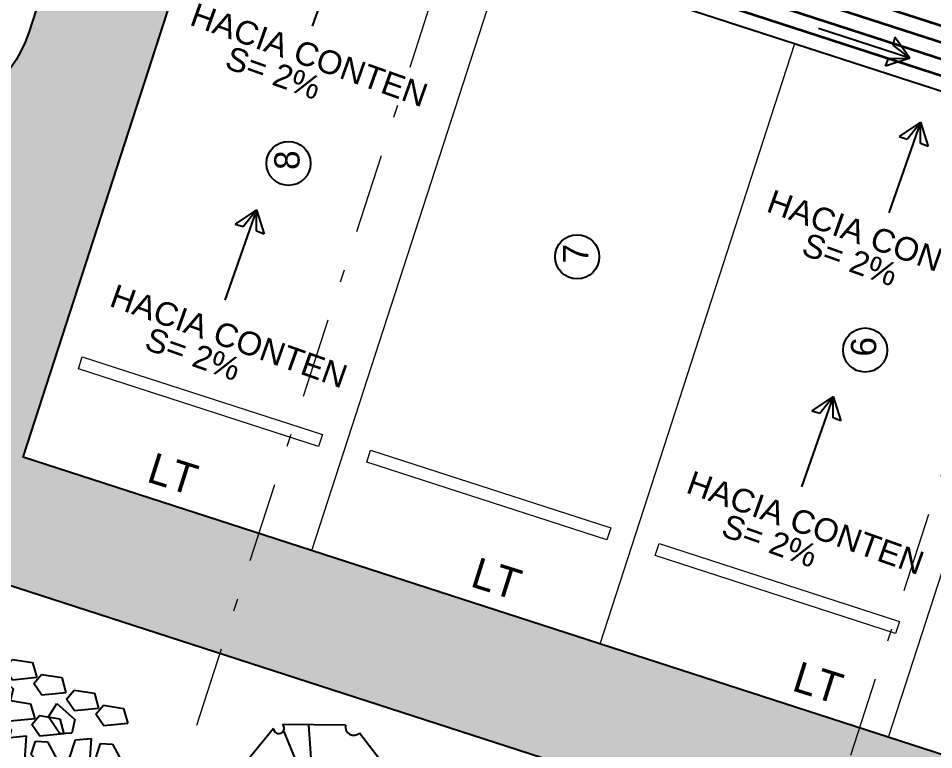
# Model space of a CAD drawing. Header units: feet. Extents: x 1019 to 2236, y -546 to 122.
# Drawn here: x 1097.85 to 1105.1, y -240.51 to -234.72 of the extents above; entities that cross this region are included whole.
import ezdxf

# ---------------------------------------------------------------- set-up
doc = ezdxf.new("R2010")
doc.units = ezdxf.units.FT
doc.header["$LTSCALE"] = 0.05
doc.header["$MEASUREMENT"] = 0
doc.linetypes.add('DASHDOT', pattern=[25.4, 12.7, -6.35, 0, -6.35])
doc.linetypes.add('HIDDEN', pattern=[9.524999999999999, 6.35, -3.175])
for name, color, linetype, lineweight in [('A-GENM', 8, 'Continuous', 9), ('AGUA POTABLE', 5, 'HIDDEN', 35), ('arq-pisos', 251, 'Continuous', 5), ('None', 7, 'Continuous', 5), ('VUELOS', 8, 'HIDDEN', 0)]:
    doc.layers.add(name, color=color, linetype=linetype, lineweight=lineweight)
for name, color, linetype in [('ANNDTOBJ', 2, 'Continuous'), ('ANNDTTEXT', 2, 'Continuous'), ('DIM', 10, 'Continuous'), ('PERT-VENT', 8, 'Continuous'), ('TEXXT', 2, 'Continuous'), ('TXT', 2, 'Continuous')]:
    doc.layers.add(name, color=color, linetype=linetype)
doc.layers.add('PLANTS', color=7, linetype='Continuous', true_color=0x005716)
doc.styles.add('DAMIAN', font='arial.ttf', dxfattribs={"height": 0.12})
doc.styles.get("Standard").update_dxf_attribs({"font": 'arial.ttf'})

# ---------------------------------------------------------------- blocks, each defined once
blk = doc.blocks.new('Arbol200')
at = {"color": 33, "linetype": 'Continuous'}
for p, q in [((0.5337287999989598, 0.6718463999997737), (0.6184944000002246, 0.7262243999979517)), ((0.6778007999986471, 0.6808067999980237), (0.8216783999996436, 0.7262243999979517)), ((0.4574951999998916, 0.5537303999975819), (0.5337287999989598, 0.6718463999997737)), ((0.550641599999642, 0.5264423999993567), (0.6778007999986471, 0.6808067999980237)), ((0.3727367999994271, 0.3541499999984779), (0.4574951999998916, 0.5537303999975819)), ((-0.7032708000002571, 0.4266540000004141), (-0.8557092000001034, 0.5174819999978325)), ((0.4744223999989003, 0.3087359999997687), (0.550641599999642, 0.5264423999993567)), ((-0.7032708000002571, 0.3268620000002528), (-0.8640756000002624, 0.4358124000002107)), ((-0.2796048000013002, 0.3722759999989619), (-0.7032708000002571, 0.4266540000004141)), ((-1.135203042679223e-14, 0.2179043999978574), (-0.2796048000013002, 0.3722759999989619)), ((0.09313559999935705, 0.09998999999843078), (0.3727367999994271, 0.3541499999984779)), ((-0.2881512000001862, 0.2541600000000443), (-0.7032708000002571, 0.3268620000002528)), ((0.3389003999993179, 0.163529999997624), (0.4744223999989003, 0.3087359999997687)), ((-0.05929920000090758, 0.1362419999993989), (-0.2881512000001862, 0.2541600000000443)), ((0.09313559999935705, 0.09998999999843078), (-1.135203042679223e-14, 0.2179043999978574)), ((0.1779083999997851, -0.01812960000170562), (0.3389003999993179, 0.163529999997624)), ((-1.135203042679223e-14, -2.84147705365001e-15), (-0.05929920000090758, 0.1362419999993989)), ((-1.135203042679223e-14, -2.84147705365001e-15), (-0.07621920000075305, -0.2541636000012687)), ((0.1779083999997851, -0.01812960000170562), (0.01691640000025246, -0.3358259999997272)), ((-0.07621920000075305, -0.2541636000012687), (-0.2202912000004403, -0.3447936000004148)), ((0.01691640000025246, -0.3358259999997272), (-0.1271628000002351, -0.3993696000001392)), ((-0.2202912000004403, -0.3447936000004148), (-0.3389040000005593, -0.6354035999997023)), ((-0.1271628000002351, -0.3993696000001392), (-0.2372112000002857, -0.6806124000009759)), ((-0.2372112000002857, -0.6806124000009759), (-0.1695492000004492, -0.8260236000005562))]:
    blk.add_line(p, q, dxfattribs=at)
at = {"layer": 'PLANTS', "linetype": 'Continuous'}
for p, q in [((-0.6969347999998831, 1.644184799998035), (-0.5788044000010018, 1.74096719999761)), ((-0.5788044000010018, 1.74096719999761), (-0.4737060000003225, 1.689757199997981)), ((0.09125279999879013, 1.601254799998784), (0.1497887999999762, 1.74230639999914)), ((0.1497887999999762, 1.74230639999914), (0.2666231999988554, 1.746701999997455)), ((0.2666231999988554, 1.746701999997455), (0.2426508000000353, 1.566730800000002)), ((-0.9263412000002176, 1.555462799999802), (-0.8082072000001175, 1.652238000000213)), ((-0.8082072000001175, 1.652238000000213), (-0.7031088000010753, 1.601028000000585)), ((-0.6849720000002093, 1.556225999999512), (-0.6969347999998831, 1.644184799998035)), ((-0.4737060000003225, 1.689757199997981), (-0.5797007999999664, 1.542340800000599)), ((0.2941451999993546, 1.60529399999759), (0.3346091999986924, 1.703455199999004)), ((0.3346091999986924, 1.703455199999004), (0.4226903999993624, 1.692414000000278)), ((0.4226903999993624, 1.692414000000278), (0.4858559999995009, 1.553374800000162)), ((0.4894523999990156, 1.556042399999566), (0.5479955999993649, 1.697090399998703)), ((0.5479955999993649, 1.697090399998703), (0.6648227999990808, 1.701486000000292)), ((0.6648227999990808, 1.701486000000292), (0.640857599999424, 1.521514799999565)), ((0.6923411999999984, 1.560078000000428), (0.7328124000001366, 1.658235600000623)), ((0.7328124000001366, 1.658235600000623), (0.8208971999987511, 1.647197999999841)), ((0.8104859999988434, 1.642518000000197), (0.9273132000001965, 1.646910000000568)), ((0.8208971999987511, 1.647197999999841), (0.8840627999988896, 1.50816239999767)), ((0.9273132000001965, 1.646910000000568), (0.9033479999989026, 1.466942399997785)), ((-0.7031088000010753, 1.601028000000585), (-0.8091072000003009, 1.453615199997873)), ((0.1432800000000384, 1.529330399999887), (0.09125279999879013, 1.601254799998784)), ((0.40936319999945, 1.464969599997855), (0.2941451999993546, 1.60529399999759)), ((0.7519428000001311, 1.501466399999842), (0.8104859999988434, 1.642518000000197)), ((0.9548351999990585, 1.505501999997429), (0.9953063999991968, 1.603659599997624)), ((0.9953063999991968, 1.603659599997624), (1.083387599999867, 1.592625599998061)), ((1.083387599999867, 1.592625599998061), (1.146553200000005, 1.453586399997945)), ((-0.9143748000009622, 1.467503999998004), (-0.9263412000002176, 1.555462799999802)), ((-0.5797007999999664, 1.542340800000599), (-0.6849720000002093, 1.556225999999512)), ((-0.4766436000010912, 1.462525199998706), (-0.3585059999997725, 1.55930759999828)), ((-0.2534147999998936, 1.508097599998652), (-0.3594059999999558, 1.360684799999214)), ((-0.3585059999997725, 1.55930759999828), (-0.2534147999998936, 1.508097599998652)), ((0.2426508000000353, 1.566730800000002), (0.1432800000000384, 1.529330399999887)), ((0.4858559999995009, 1.553374800000162), (0.40936319999945, 1.464969599997855)), ((0.5414795999986267, 1.48411439999945), (0.4894523999990156, 1.556042399999566)), ((0.640857599999424, 1.521514799999565), (0.5414795999986267, 1.48411439999945)), ((0.8075627999996754, 1.419753599997418), (0.6923411999999984, 1.560078000000428)), ((0.8840627999988896, 1.50816239999767), (0.8075627999996754, 1.419753599997418)), ((-0.8091072000003009, 1.453615199997873), (-0.9143748000009622, 1.467503999998004)), ((-0.7060499999997887, 1.373803200000472), (-0.5879160000013257, 1.470581999998828)), ((-0.5879160000013257, 1.470581999998828), (-0.4828176000006464, 1.419379199998363)), ((-0.4646807999997804, 1.374566400000182), (-0.4766436000010912, 1.462525199998706)), ((-0.2479752000001212, 1.34460719999806), (-0.1298448000012399, 1.441393199998853)), ((-0.1298448000012399, 1.441393199998853), (-0.02475000000014232, 1.390183199999225)), ((0.320921999999689, 1.360785600000596), (0.3613931999998272, 1.458957599999118)), ((0.3613931999998272, 1.458957599999118), (0.4494780000000787, 1.447909199997954)), ((0.4494780000000787, 1.447909199997954), (0.5126471999997988, 1.308877200000276)), ((0.8039771999989056, 1.429538399999726), (0.7519428000001311, 1.501466399999842)), ((0.9033479999989026, 1.466942399997785), (0.8039771999989056, 1.429538399999726)), ((1.070060399999954, 1.365181199998912), (0.9548351999990585, 1.505501999997429)), ((1.146553200000005, 1.453586399997945), (1.070060399999954, 1.365181199998912)), ((-0.9386964000001283, 1.390683599998371), (-0.7586100000013288, 1.413773999999827)), ((-0.9044280000011098, 1.278910799998991), (-0.9386964000001283, 1.390683599998371)), ((-0.7586100000013288, 1.413773999999827), (-0.6969312000003014, 1.327345199998669)), ((-0.6940800000009516, 1.285844399998675), (-0.7060499999997887, 1.373803200000472)), ((-0.4828176000006464, 1.419379199998363), (-0.5888124000002903, 1.271962799997706)), ((-0.3594059999999558, 1.360684799999214), (-0.4646807999997804, 1.374566400000182)), ((-0.02475000000014232, 1.390183199999225), (-0.1307447999997862, 1.242766799998569)), ((0.7191287999990776, 1.31556960000016), (0.7595999999992159, 1.413741599998681)), ((0.7595999999992159, 1.413741599998681), (0.8476775999986671, 1.402693199997517)), ((0.8476775999986671, 1.402693199997517), (0.9108468000000243, 1.263661199999839)), ((1.05933960000001, 1.270760399999924), (1.117886399999941, 1.411812000000279)), ((1.117886399999941, 1.411812000000279), (1.234710000000075, 1.416203999997376)), ((1.234710000000075, 1.416203999997376), (1.210744799998781, 1.236236399997867)), ((1.262231999998937, 1.274795999997511), (1.302703199999075, 1.372960800000143)), ((1.302703199999075, 1.372960800000143), (1.390784399999745, 1.361919599998143)), ((-0.6969312000003014, 1.327345199998669), (-0.7530696000001739, 1.258577999997939)), ((-0.4773852000000374, 1.255888799997771), (-0.3592548000011561, 1.352663999998182)), ((-0.3592548000011561, 1.352663999998182), (-0.2541564000004768, 1.301453999998554)), ((-0.2360160000000291, 1.256648399999537), (-0.2479752000001212, 1.34460719999806)), ((0.4361471999989476, 1.220468400000024), (0.320921999999689, 1.360785600000596)), ((0.5126471999997988, 1.308877200000276), (0.4361471999989476, 1.220468400000024)), ((0.8343539999999734, 1.175255999997532), (0.7191287999990776, 1.31556960000016)), ((0.9816263999993565, 1.26099719999838), (1.022097599999495, 1.359165599998957)), ((1.022097599999495, 1.359165599998957), (1.110175199998946, 1.348117199997793)), ((1.110175199998946, 1.348117199997793), (1.173337199999503, 1.209085200000115)), ((1.390784399999745, 1.361919599998143), (1.453949999999884, 1.222880399998027)), ((-0.7530696000001739, 1.258577999997939), (-0.9044280000011098, 1.278910799998991)), ((-0.9003132000012668, 1.172116799998909), (-0.7821792000011668, 1.268899199998484)), ((-0.7821792000011668, 1.268899199998484), (-0.677088000001288, 1.217689199998855)), ((-0.5888124000002903, 1.271962799997706), (-0.6940800000009516, 1.285844399998675)), ((-0.4654152000012004, 1.167926399998029), (-0.4773852000000374, 1.255888799997771)), ((-0.2541564000004768, 1.301453999998554), (-0.3601476000005391, 1.154037599997898)), ((-0.1307447999997862, 1.242766799998569), (-0.2360160000000291, 1.256648399999537)), ((0.269157599999005, 1.120226399998134), (0.327693600000191, 1.261277999998489)), ((0.327693600000191, 1.261277999998489), (0.4445243999994886, 1.265673600000079)), ((0.4445243999994886, 1.265673600000079), (0.4205556000002502, 1.085702399999351)), ((0.9108468000000243, 1.263661199999839), (0.8343539999999734, 1.175255999997532)), ((1.096844399999452, 1.120679999997807), (0.9816263999993565, 1.26099719999838)), ((1.111366799999621, 1.198832399999807), (1.05933960000001, 1.270760399999924)), ((1.210744799998781, 1.236236399997867), (1.111366799999621, 1.198832399999807)), ((1.377449999999032, 1.134475199998994), (1.262231999998937, 1.274795999997511)), ((-1.409558400000253, 1.113483599997559), (-1.305216000000121, 1.166212799997444)), ((-1.305216000000121, 1.166212799997444), (-1.251925200000016, 0.9926423999993829)), ((-1.129723200001183, 1.083394799997401), (-1.011589200001083, 1.180169999997813)), ((-1.011589200001083, 1.180169999997813), (-0.9064908000004037, 1.128967200000622)), ((-0.8883540000011748, 1.084158000000386), (-0.9003132000012668, 1.172116799998909)), ((-0.677088000001288, 1.217689199998855), (-0.7830828000009318, 1.070272799998199)), ((-0.7184052000013366, 1.209023999999042), (-0.5383188000008999, 1.232114400000498)), ((-0.6841332000010992, 1.097251199999661), (-0.7184052000013366, 1.209023999999042)), ((-0.5383188000008999, 1.232114400000498), (-0.4766364000002908, 1.145689200000558)), ((-0.3601476000005391, 1.154037599997898), (-0.4654152000012004, 1.167926399998029)), ((0.4720391999991875, 1.124265600000214), (0.5125103999993257, 1.22241959999919)), ((0.5125103999993257, 1.22241959999919), (0.6005915999999956, 1.211385599999627)), ((0.6005915999999956, 1.211385599999627), (0.6637643999992974, 1.072346399999512)), ((1.173337199999503, 1.209085200000115), (1.096844399999452, 1.120679999997807)), ((1.453949999999884, 1.222880399998027), (1.377449999999032, 1.134475199998994)), ((-1.403931600000953, 0.9608759999977308), (-1.409558400000253, 1.113483599997559)), ((-0.9064908000004037, 1.128967200000622), (-1.012489200001266, 0.9815507999999652)), ((-0.532778399999745, 1.07691839999861), (-0.6841332000010992, 1.097251199999661)), ((-0.4766364000002908, 1.145689200000558), (-0.532778399999745, 1.07691839999861)), ((-0.4897440000011669, 1.091105999998396), (-0.3096503999999299, 1.114196399999852)), ((-0.3096503999999299, 1.114196399999852), (-0.2479752000001212, 1.027771199999913)), ((0.3211848000002533, 1.048301999999236), (0.269157599999005, 1.120226399998134)), ((0.5872644000000832, 0.9839412000004784), (0.4720391999991875, 1.124265600000214)), ((0.5825880000000211, 0.9568943999987793), (0.6411275999991517, 1.097945999999135)), ((0.6411275999991517, 1.097945999999135), (0.7579584000000863, 1.102337999999506)), ((0.7579584000000863, 1.102337999999506), (0.7339895999992109, 0.9223703999999968)), ((1.289016000000072, 1.030291199998461), (1.32948720000021, 1.128459599999039)), ((1.32948720000021, 1.128459599999039), (1.417564799999661, 1.117411199997875)), ((1.417564799999661, 1.117411199997875), (1.480733999999381, 0.9783792000001965)), ((-1.117753200000709, 0.9954359999988781), (-1.129723200001183, 1.083394799997401)), ((-0.7830828000009318, 1.070272799998199), (-0.8883540000011748, 1.084158000000386)), ((-0.455468400001348, 0.9793331999990158), (-0.4897440000011669, 1.091105999998396)), ((-0.2479752000001212, 1.027771199999913), (-0.3041172000012125, 0.959003999999183)), ((0.4205556000002502, 1.085702399999351), (0.3211848000002533, 1.048301999999236)), ((0.6637643999992974, 1.072346399999512), (0.5872644000000832, 0.9839412000004784)), ((0.7854803999989485, 0.9609335999975854), (0.8259443999999234, 1.059094799998999)), ((0.8259443999999234, 1.059094799998999), (0.9140255999989562, 1.048053600000273)), ((0.9140255999989562, 1.048053600000273), (0.9771911999990948, 0.9090144000001572)), ((1.404244799998912, 0.8899739999978891), (1.289016000000072, 1.030291199998461)), ((-1.326646800001265, 0.9172079999974783), (-1.403931600000953, 0.9608759999977308)), ((-1.251925200000016, 0.9926423999993829), (-1.326646800001265, 0.9172079999974783)), ((-1.012489200001266, 0.9815507999999652), (-1.117753200000709, 0.9954359999988781)), ((-0.3041172000012125, 0.959003999999183), (-0.455468400001348, 0.9793331999990158)), ((-0.3411144000007084, 0.9087947999978467), (-0.22298400000019, 1.005577199997421)), ((-0.22298400000019, 1.005577199997421), (-0.1178928000003111, 0.9543671999977931)), ((0.4988339999990671, 0.8797571999999462), (0.5393051999992053, 0.9779256000005232)), ((0.5393051999992053, 0.9779256000005232), (0.6273863999998752, 0.9668771999993594)), ((0.6273863999998752, 0.9668771999993594), (0.6905520000000137, 0.827845199998407)), ((0.9006983999990438, 0.8206091999978496), (0.7854803999989485, 0.9609335999975854)), ((1.321253999999305, 0.8293967999998102), (1.379793600000073, 0.9704484000001655)), ((1.379793600000073, 0.9704484000001655), (1.496624399999371, 0.974843999998481)), ((1.480733999999381, 0.9783792000001965), (1.404244799998912, 0.8899739999978891)), ((1.496624399999371, 0.974843999998481), (1.472651999998914, 0.7948727999977534)), ((-1.477641600000254, 0.8771327999987959), (-1.37329560000054, 0.9298619999986811)), ((-1.37329560000054, 0.9298619999986811), (-1.320008400000017, 0.7562916000006197)), ((-1.142078400001094, 0.918615599999245), (-0.9619920000006572, 0.941705999997427)), ((-1.107806400000857, 0.8068427999998646), (-1.142078400001094, 0.918615599999245)), ((-0.9619920000006572, 0.941705999997427), (-0.9003096000000481, 0.8552771999995428)), ((-0.5705208000010429, 0.8200727999996131), (-0.4523904000005246, 0.9168480000000243)), ((-0.4523904000005246, 0.9168480000000243), (-0.3472919999998453, 0.8656451999995596)), ((-0.3291516000010347, 0.8208359999993233), (-0.3411144000007084, 0.9087947999978467)), ((-0.1178928000003111, 0.9543671999977931), (-0.2238875999999549, 0.8069508000004105)), ((0.6346151999996322, 0.8849699999998818), (0.5825880000000211, 0.9568943999987793)), ((0.7339895999992109, 0.9223703999999968), (0.6346151999996322, 0.8849699999998818)), ((0.9771911999990948, 0.9090144000001572), (0.9006983999990438, 0.8206091999978496)), ((1.07317079999865, 0.8891963999998522), (1.189994399998784, 0.8935919999981677)), ((1.189994399998784, 0.8935919999981677), (1.166032799998709, 0.7136243999986589)), ((1.52414639999987, 0.8334359999986162), (1.564610399999208, 0.93159720000003)), ((1.564610399999208, 0.93159720000003), (1.652691599999878, 0.9205559999980294)), ((1.652691599999878, 0.9205559999980294), (1.715857200000016, 0.7815167999979138)), ((-1.472018400000536, 0.7245215999977489), (-1.477641600000254, 0.8771327999987959)), ((-0.9003096000000481, 0.8552771999995428), (-0.9564516000011394, 0.7865099999988131)), ((-0.3472919999998453, 0.8656451999995596), (-0.4532904000007079, 0.7182287999989029)), ((0.6140519999991625, 0.7394399999993737), (0.4988339999990671, 0.8797571999999462)), ((0.6905520000000137, 0.827845199998407), (0.6140519999991625, 0.7394399999993737)), ((1.014627599999937, 0.7481483999974414), (1.07317079999865, 0.8891963999998522)), ((1.217516399999283, 0.7521839999983029), (1.257987599999421, 0.850341599998498)), ((1.257987599999421, 0.850341599998498), (1.346072399999673, 0.8393075999989349)), ((1.373281199998917, 0.7574723999976384), (1.321253999999305, 0.8293967999998102)), ((1.346072399999673, 0.8393075999989349), (1.40923440000023, 0.7002683999988192)), ((1.639364399999965, 0.6931115999988804), (1.52414639999987, 0.8334359999986162)), ((-1.320008400000017, 0.7562916000006197), (-1.394730000001266, 0.6808571999987151)), ((-1.348264800000299, 0.6150203999979538), (-1.257735600000899, 0.7723979999984265)), ((-1.257735600000899, 0.7723979999984265), (-1.151604000000782, 0.7692551999985852)), ((-1.151604000000782, 0.7692551999985852), (-1.130792400001349, 0.6829559999987367)), ((-0.9564516000011394, 0.7865099999988131), (-1.107806400000857, 0.8068427999998646)), ((-0.8240904000009436, 0.6910883999982587), (-0.7059564000008435, 0.787870799997833)), ((-0.7059564000008435, 0.787870799997833), (-0.6008652000009647, 0.736660799998205)), ((-0.5585616000009508, 0.7321139999978157), (-0.5705208000010429, 0.8200727999996131)), ((-0.2238875999999549, 0.8069508000004105), (-0.3291516000010347, 0.8208359999993233)), ((0.8122571999992828, 0.7164252000005916), (0.852728399999421, 0.8145935999978945)), ((0.852728399999421, 0.8145935999978945), (0.9408131999996725, 0.8035452000000048)), ((0.9408131999996725, 0.8035452000000048), (1.003982399999393, 0.6645131999990525)), ((1.472651999998914, 0.7948727999977534), (1.373281199998917, 0.7574723999976384)), ((1.715857200000016, 0.7815167999979138), (1.639364399999965, 0.6931115999988804)), ((-1.394730000001266, 0.6808571999987151), (-1.472018400000536, 0.7245215999977489)), ((-1.240200000000561, 0.659541599998917), (-1.135857600000429, 0.7122707999988023)), ((-1.135857600000429, 0.7122707999988023), (-1.082566800000325, 0.5387003999974667)), ((-1.053496800001278, 0.6023664000000252), (-0.935362800001178, 0.6991416000004363)), ((-0.935362800001178, 0.6991416000004363), (-0.8302644000004988, 0.6479387999999715)), ((-0.8121276000012698, 0.6031259999985167), (-0.8240904000009436, 0.6910883999982587)), ((-0.6008652000009647, 0.736660799998205), (-0.7068600000006084, 0.5892443999975483)), ((-0.4532904000007079, 0.7182287999989029), (-0.5585616000009508, 0.7321139999978157)), ((0.9274859999997601, 0.576108000000019), (0.8122571999992828, 0.7164252000005916)), ((1.066654799999549, 0.6762204000005994), (1.014627599999937, 0.7481483999974414)), ((1.166032799998709, 0.7136243999986589), (1.066654799999549, 0.6762204000005994)), ((1.332734399999379, 0.6118631999997859), (1.217516399999283, 0.7521839999983029)), ((1.40923440000023, 0.7002683999988192), (1.332734399999379, 0.6118631999997859)), ((1.550923200000204, 0.5889275999983482), (1.591394399998705, 0.6870959999989252)), ((1.591394399998705, 0.6870959999989252), (1.679479199998957, 0.6760511999989801)), ((-1.545080399999835, 0.6141276000002079), (-1.44073800000134, 0.6668568000000931)), ((-1.44073800000134, 0.6668568000000931), (-1.387447200001236, 0.4932863999987575)), ((-1.234573200001262, 0.5069339999990887), (-1.240200000000561, 0.659541599998917)), ((-1.130792400001349, 0.6829559999987367), (-1.238526000000286, 0.5747147999998531)), ((-0.8302644000004988, 0.6479387999999715), (-0.9362628000013613, 0.5005223999993148)), ((-0.5828796000005354, 0.6552935999981826), (-0.4027932000000987, 0.6783839999996387)), ((-0.5486111999998797, 0.5435207999988023), (-0.5828796000005354, 0.6552935999981826)), ((-0.4027932000000987, 0.6783839999996387), (-0.3411144000007084, 0.5919551999984803)), ((1.003982399999393, 0.6645131999990525), (0.9274859999997601, 0.576108000000019)), ((1.679479199998957, 0.6760511999989801), (1.742648399998677, 0.5370191999980278)), ((-1.539453600000536, 0.4615200000003795), (-1.545080399999835, 0.6141276000002079)), ((-1.238526000000286, 0.5747147999998531), (-1.348264800000299, 0.6150203999979538)), ((-1.041530400000386, 0.5144075999982277), (-1.053496800001278, 0.6023664000000252)), ((-0.7068600000006084, 0.5892443999975483), (-0.8121276000012698, 0.6031259999985167)), ((-0.3411144000007084, 0.5919551999984803), (-0.3972528000005809, 0.5231879999977508)), ((0.6673644000000308, 0.4667040000003879), (0.7259003999995798, 0.6077555999974691)), ((0.7259003999995798, 0.6077555999974691), (0.8427311999988774, 0.6121511999990588)), ((0.8427311999988774, 0.6121511999990588), (0.818762399999639, 0.4321799999983312)), ((0.8702531999993766, 0.4707431999991939), (0.9107171999987144, 0.5688971999981702)), ((0.9107171999987144, 0.5688971999981702), (0.9987983999993844, 0.5578631999986072)), ((0.9987983999993844, 0.5578631999986072), (1.061963999999523, 0.4188239999984915)), ((1.244303999999999, 0.5076755999980349), (1.284775200000138, 0.6058475999998307)), ((1.284775200000138, 0.6058475999998307), (1.372849200000007, 0.5947991999986669)), ((1.372849200000007, 0.5947991999986669), (1.436021999999309, 0.4557671999977145)), ((1.666151999999044, 0.4486103999977757), (1.550923200000204, 0.5889275999983482)), ((-1.387447200001236, 0.4932863999987575), (-1.462168800000847, 0.417852000000127)), ((-1.157288399999936, 0.4632659999988362), (-1.234573200001262, 0.5069339999990887)), ((-1.082566800000325, 0.5387003999974667), (-1.157288399999936, 0.4632659999988362)), ((-0.9362628000013613, 0.5005223999993148), (-1.041530400000386, 0.5144075999982277)), ((-0.3972528000005809, 0.5231879999977508), (-0.5486111999998797, 0.5435207999988023)), ((1.359529199999258, 0.3673619999986812), (1.244303999999999, 0.5076755999980349)), ((1.742648399998677, 0.5370191999980278), (1.666151999999044, 0.4486103999977757)), ((-1.613167200001055, 0.3777767999981705), (-1.508817600000123, 0.4305059999980557)), ((-1.462168800000847, 0.417852000000127), (-1.539453600000536, 0.4615200000003795)), ((-1.508817600000123, 0.4305059999980557), (-1.455534000000819, 0.2569355999999942)), ((-1.308283200000562, 0.4231908000001539), (-1.20394080000043, 0.475920000000039)), ((-1.302660000000844, 0.2705795999991067), (-1.308283200000562, 0.4231908000001539)), ((-1.20394080000043, 0.475920000000039), (-1.150650000000325, 0.3023495999987034)), ((-1.065855600000771, 0.4375835999973759), (-0.8857692000003339, 0.4606776000000508)), ((-1.031583600000533, 0.3258107999979955), (-1.065855600000771, 0.4375835999973759)), ((-0.8857692000003339, 0.4606776000000508), (-0.8240868000013619, 0.3742487999988924)), ((0.719391599999642, 0.3947795999982162), (0.6673644000000308, 0.4667040000003879)), ((0.818762399999639, 0.4321799999983312), (0.719391599999642, 0.3947795999982162)), ((0.9854711999994719, 0.3304187999994582), (0.8702531999993766, 0.4707431999991939)), ((1.061963999999523, 0.4188239999984915), (0.9854711999994719, 0.3304187999994582)), ((1.436021999999309, 0.4557671999977145), (1.359529199999258, 0.3673619999986812)), ((1.45521359999874, 0.3123323999992834), (1.513749599999926, 0.4533839999996388)), ((1.513749599999926, 0.4533839999996388), (1.630583999998805, 0.4577795999979543)), ((1.630583999998805, 0.4577795999979543), (1.606611599999985, 0.2778084000005009)), ((1.658095199998922, 0.3163715999980894), (1.698566399999061, 0.4145256000003399)), ((1.698566399999061, 0.4145256000003399), (1.786651199999312, 0.4034915999975027)), ((-1.607540400000118, 0.2251619999991789), (-1.613167200001055, 0.3777767999981705)), ((-0.8240868000013619, 0.3742487999988924), (-0.8802252000012344, 0.3054815999981628)), ((1.133229599999674, 0.2398319999985659), (1.191769199998805, 0.3808799999977026)), ((1.191769199998805, 0.3808799999977026), (1.30859999999974, 0.3852755999992922)), ((1.30859999999974, 0.3852755999992922), (1.284631199998864, 0.2053043999985647)), ((1.786651199999312, 0.4034915999975027), (1.849820399999032, 0.264452399997387)), ((-1.150650000000325, 0.3023495999987034), (-1.225371599999937, 0.226915200000073)), ((-1.178906400000608, 0.1610783999993117), (-1.088380800000789, 0.318459599997729)), ((-1.088380800000789, 0.318459599997729), (-0.9822528000002535, 0.3153131999999431)), ((-0.8802252000012344, 0.3054815999981628), (-1.031583600000533, 0.3258107999979955)), ((-0.9822528000002535, 0.3153131999999431), (-0.9614376000012383, 0.2290175999980391)), ((0.8970335999992926, 0.2262347999989259), (0.937501199999849, 0.324403199999503)), ((0.937501199999849, 0.324403199999503), (1.025586000000101, 0.3133547999983392)), ((1.025586000000101, 0.3133547999983392), (1.088758799999402, 0.1743227999973868)), ((1.336114799999438, 0.2438675999994274), (1.376585999999577, 0.3420323999987857)), ((1.376585999999577, 0.3420323999987857), (1.464667200000247, 0.3309912000000594)), ((1.507240799999988, 0.2404080000003858), (1.45521359999874, 0.3123323999992834)), ((1.464667200000247, 0.3309912000000594), (1.527839999999548, 0.1919519999999437)), ((1.606611599999985, 0.2778084000005009), (1.507240799999988, 0.2404080000003858)), ((1.773320399999818, 0.1760471999983537), (1.658095199998922, 0.3163715999980894)), ((-1.530252000000848, 0.1815011999980896), (-1.607540400000118, 0.2251619999991789)), ((-1.455534000000819, 0.2569355999999942), (-1.530252000000848, 0.1815011999980896)), ((-1.483786799999882, 0.1156644000006025), (-1.393261200000063, 0.2730419999978011)), ((-1.393261200000063, 0.2730419999978011), (-1.287129599999946, 0.2698991999979597)), ((-1.225371599999937, 0.226915200000073), (-1.302660000000844, 0.2705795999991067)), ((-1.287129599999946, 0.2698991999979597), (-1.266318000000513, 0.1835999999981112)), ((-0.9614376000012383, 0.2290175999980391), (-1.069167600000594, 0.1207727999979369)), ((1.012258800000188, 0.08591759999835345), (0.8970335999992926, 0.2262347999989259)), ((1.185256799999286, 0.1679039999984496), (1.133229599999674, 0.2398319999985659)), ((1.451339999998697, 0.1035467999976362), (1.336114799999438, 0.2438675999994274)), ((1.849820399999032, 0.264452399997387), (1.773320399999818, 0.1760471999983537)), ((-1.266318000000513, 0.1835999999981112), (-1.374047999999868, 0.07535879999922769)), ((-1.069167600000594, 0.1207727999979369), (-1.178906400000608, 0.1610783999993117)), ((1.088758799999402, 0.1743227999973868), (1.012258800000188, 0.08591759999835345)), ((1.284631199998864, 0.2053043999985647), (1.185256799999286, 0.1679039999984496)), ((1.527839999999548, 0.1919519999999437), (1.451339999998697, 0.1035467999976362)), ((1.684889999998802, 0.07186319999782143), (1.72536119999894, 0.1700315999983985)), ((1.72536119999894, 0.1700315999983985), (1.81344239999961, 0.1589832000005089)), ((1.81344239999961, 0.1589832000005089), (1.876607999999748, 0.01995119999955648)), ((-1.374047999999868, 0.07535879999922769), (-1.483786799999882, 0.1156644000006025)), ((1.362905999999737, -0.0006408000008406127), (1.403377199999875, 0.09753119999768102)), ((1.403377199999875, 0.09753119999768102), (1.491462000000126, 0.08648279999979137)), ((1.491462000000126, 0.08648279999979137), (1.554623999999046, -0.05254920000116101)), ((1.800107999998897, -0.06845399999947686), (1.684889999998802, 0.07186319999782143)), ((0.7011935999993397, -0.08703359999963424), (0.7597295999988887, 0.05401799999744696)), ((0.7597295999988887, 0.05401799999744696), (0.8765639999994049, 0.05841359999903659)), ((0.8765639999994049, 0.05841359999903659), (0.8525915999989478, -0.1215576000016909)), ((0.9040751999995222, -0.08299440000082824), (0.9445463999996604, 0.01515959999814811)), ((0.9445463999996604, 0.01515959999814811), (1.032631199999912, 0.004125599998585017)), ((1.032631199999912, 0.004125599998585017), (1.095800399999632, -0.1349136000015306)), ((1.09084319999946, -0.1051596000001183), (1.14938639999981, 0.03588839999901836)), ((1.14938639999981, 0.03588839999901836), (1.266213599999526, 0.04028400000060799)), ((1.266213599999526, 0.04028400000060799), (1.242248399999869, -0.139683600002175)), ((1.876607999999748, 0.01995119999955648), (1.800107999998897, -0.06845399999947686)), ((-1.536742800001241, -0.08989559999936601), (-1.445896800001003, -0.01631519999973818)), ((-1.445896800001003, -0.01631519999973818), (-1.357135200000823, -0.1747044000021589)), ((1.293735600000025, -0.101124000002531), (1.334206800000163, -0.002966400002335944)), ((1.334206800000163, -0.002966400002335944), (1.422287999999196, -0.01400040000189904)), ((1.478127599999413, -0.1409544000001944), (1.362905999999737, -0.0006408000008406127)), ((1.422287999999196, -0.01400040000189904), (1.485453599999334, -0.1530396000020147)), ((1.554623999999046, -0.05254920000116101), (1.478127599999413, -0.1409544000001944)), ((-1.498996800000361, -0.2378772000014606), (-1.536742800001241, -0.08989559999936601)), ((0.7532207999989509, -0.158958000001806), (0.7011935999993397, -0.08703359999963424)), ((0.8525915999989478, -0.1215576000016909), (0.7532207999989509, -0.158958000001806)), ((1.019304, -0.223318800000564), (0.9040751999995222, -0.08299440000082824)), ((1.095800399999632, -0.1349136000015306), (1.019304, -0.223318800000564)), ((1.142870399999071, -0.1770876000002346), (1.09084319999946, -0.1051596000001183)), ((1.40895360000012, -0.241444800001048), (1.293735600000025, -0.101124000002531)), ((-1.357135200000823, -0.1747044000021589), (-1.414231200000734, -0.2642292000004118)), ((-1.011567600000319, -0.2259432000017142), (-0.9207216000000811, -0.1523592000008676)), ((-0.9207216000000811, -0.1523592000008676), (-0.83196360000112, -0.3107484000000141)), ((1.242248399999869, -0.139683600002175), (1.142870399999071, -0.1770876000002346)), ((1.485453599999334, -0.1530396000020147), (1.40895360000012, -0.241444800001048)), ((-1.553353200001049, -0.3353039999998174), (-1.46250360000123, -0.2617164000010263)), ((-1.414231200000734, -0.2642292000004118), (-1.498996800000361, -0.2378772000014606)), ((-1.46250360000123, -0.2617164000010263), (-1.373745600000632, -0.4201128000026102)), ((-1.206395999999961, -0.3076056000001727), (-1.11555000000136, -0.2340252000005449)), ((-1.11555000000136, -0.2340252000005449), (-1.026792000000762, -0.3924108000017469)), ((-0.9738216000010764, -0.3739212000025901), (-1.011567600000319, -0.2259432000017142)), ((-0.6219180000001984, -0.3167639999999693), (-0.5310684000003788, -0.2431836000003414)), ((-0.5310684000003788, -0.2431836000003414), (-0.4423103999997806, -0.4015727999994879)), ((0.9308699999994018, -0.3275028000010962), (0.97134119999954, -0.2293344000005191)), ((0.97134119999954, -0.2293344000005191), (1.05942240000021, -0.240382800001683)), ((1.05942240000021, -0.240382800001683), (1.122587999998711, -0.3794147999993612)), ((1.320519599999523, -0.3456323999995248), (1.360990799999661, -0.2474604000010032)), ((1.360990799999661, -0.2474604000010032), (1.449068399999112, -0.258508800002167)), ((1.449068399999112, -0.258508800002167), (1.512237599998832, -0.3975407999998452)), ((-1.515610799999751, -0.4832820000006933), (-1.553353200001049, -0.3353039999998174)), ((-1.168650000000719, -0.4555836000010486), (-1.206395999999961, -0.3076056000001727)), ((-0.83196360000112, -0.3107484000000141), (-0.8890559999998117, -0.4002732000015413)), ((-0.5841720000009558, -0.4647420000008452), (-0.6219180000001984, -0.3167639999999693)), ((1.046087999999497, -0.4678200000016687), (0.9308699999994018, -0.3275028000010962)), ((-1.371513600001356, -0.5641631999998963), (-1.316278800001248, -0.3912047999994712)), ((-1.316278800001248, -0.3912047999994712), (-1.211882400000843, -0.3718548000004404)), ((-1.211882400000843, -0.3718548000004404), (-1.173308400001235, -0.4518071999995328)), ((-1.026792000000762, -0.3924108000017469), (-1.083884400001091, -0.4819355999999999)), ((-1.028178000000127, -0.4713480000009468), (-0.9373319999998897, -0.3977604000021557)), ((-0.8890559999998117, -0.4002732000015413), (-0.9738216000010764, -0.3739212000025901)), ((-0.9373319999998897, -0.3977604000021557), (-0.848570400001347, -0.5561568000004655)), ((-0.4423103999997806, -0.4015727999994879), (-0.4994064000013281, -0.4910976000010151)), ((1.122587999998711, -0.3794147999993612), (1.046087999999497, -0.4678200000016687)), ((1.435744799998781, -0.4859460000021528), (1.320519599999523, -0.3456323999995248)), ((1.512237599998832, -0.3975407999998452), (1.435744799998781, -0.4859460000021528)), ((-1.373745600000632, -0.4201128000026102), (-1.430841600000542, -0.5096304000016999)), ((-1.173308400001235, -0.4518071999995328), (-1.255730399999822, -0.5803668000011413)), ((-1.22300639999977, -0.5530103999994054), (-1.132160400001169, -0.4794228000006143)), ((-1.083884400001091, -0.4819355999999999), (-1.168650000000719, -0.4555836000010486)), ((-1.132160400001169, -0.4794228000006143), (-1.043402400000571, -0.6378192000021982)), ((-0.9904356000004668, -0.6193295999997672), (-1.028178000000127, -0.4713480000009468)), ((-0.4994064000013281, -0.4910976000010151), (-0.5841720000009558, -0.4647420000008452)), ((-1.430841600000542, -0.5096304000016999), (-1.515610799999751, -0.4832820000006933)), ((-0.8463420000000155, -0.7002035999998071), (-0.791107199999908, -0.5272488000006006)), ((-0.791107199999908, -0.5272488000006006), (-0.6867108000011398, -0.5078988000015698)), ((-0.6867108000011398, -0.5078988000015698), (-0.6481332000003135, -0.5878512000006623)), ((-0.6385284000000069, -0.5621724000004206), (-0.5476823999997691, -0.4885848000016295)), ((-0.5476823999997691, -0.4885848000016295), (-0.4589208000012263, -0.6469776000019948)), ((-1.384308000000976, -0.6436296000014436), (-1.293458400001157, -0.570045600000597)), ((-1.255730399999822, -0.5803668000011413), (-1.371513600001356, -0.5641631999998963)), ((-1.293458400001157, -0.570045600000597), (-1.204700400000559, -0.7284384000009623)), ((-1.185264000000109, -0.7009920000015), (-1.22300639999977, -0.5530103999994054)), ((-1.041170400001294, -0.7818660000015398), (-0.985935600001187, -0.6089112000023333)), ((-0.985935600001187, -0.6089112000023333), (-0.8815392000007818, -0.5895612000000283)), ((-0.848570400001347, -0.5561568000004655), (-0.9056664000012573, -0.6456743999995552)), ((-0.8815392000007818, -0.5895612000000283), (-0.8429615999999555, -0.669513600002395)), ((-0.6481332000003135, -0.5878512000006623), (-0.7305588000001193, -0.7164144000002153)), ((-0.6007860000003461, -0.7101504000012965), (-0.6385284000000069, -0.5621724000004206)), ((-0.4014575999997874, -0.6180696000021298), (-0.2970575999998004, -0.5987232000010436)), ((-0.2970575999998004, -0.5987232000010436), (-0.2584836000001928, -0.678675600000136)), ((-1.346562000000097, -0.7916076000023196), (-1.384308000000976, -0.6436296000014436)), ((-1.043402400000571, -0.6378192000021982), (-1.100494800000899, -0.727336800001288)), ((-0.9056664000012573, -0.6456743999995552), (-0.9904356000004668, -0.6193295999997672)), ((-0.8429615999999555, -0.669513600002395), (-0.9253871999997614, -0.798076800001948)), ((-0.4589208000012263, -0.6469776000019948), (-0.5160168000011367, -0.7364988000023032)), ((-0.4566888000003132, -0.791028000002555), (-0.4014575999997874, -0.6180696000021298)), ((-0.2584836000001928, -0.678675600000136), (-0.3409091999999986, -0.8072352000017445)), ((-1.204700400000559, -0.7284384000009623), (-1.261796400000469, -0.8179596000012708)), ((-1.100494800000899, -0.727336800001288), (-1.185264000000109, -0.7009920000015)), ((-0.7305588000001193, -0.7164144000002153), (-0.8463420000000155, -0.7002035999998071)), ((-0.8422128000002089, -0.7796772000005177), (-0.751366799999971, -0.7060968000008898)), ((-0.751366799999971, -0.7060968000008898), (-0.6626088000010099, -0.8644860000000363)), ((-0.6302844000003573, -0.7978032000010017), (-0.5394384000001196, -0.7242228000013738)), ((-0.5160168000011367, -0.7364988000023032), (-0.6007860000003461, -0.7101504000012965)), ((-0.5394384000001196, -0.7242228000013738), (-0.450673200000358, -0.8826120000005203)), ((-1.400914800001203, -0.8890344000006762), (-1.310068800000965, -0.8154540000010484)), ((-1.261796400000469, -0.8179596000012708), (-1.346562000000097, -0.7916076000023196)), ((-1.310068800000965, -0.8154540000010484), (-1.221310800000367, -0.9738432000001949)), ((-0.9253871999997614, -0.798076800001948), (-1.041170400001294, -0.7818660000015398)), ((-1.037037600000269, -0.8886312000016943), (-0.9461916000000314, -0.8150508000020664)), ((-0.9461916000000314, -0.8150508000020664), (-0.8574336000010703, -0.9734363999999942)), ((-0.804470400000548, -0.9276516000001748), (-0.8422128000002089, -0.7796772000005177)), ((-0.5925384000011149, -0.9457812000018776), (-0.6302844000003573, -0.7978032000010017)), ((-0.3409091999999986, -0.8072352000017445), (-0.4566888000003132, -0.791028000002555)), ((0.06832080000020824, -0.9206675999997997), (0.09282599999932017, -0.8173584000007422)), ((0.09282599999932017, -0.8173584000007422), (0.1815479999991908, -0.8143884000004646)), ((0.1815479999991908, -0.8143884000004646), (0.2658275999996362, -0.9417419999997974)), ((-1.363176000001124, -1.037015999999497), (-1.400914800001203, -0.8890344000006762)), ((-0.9992952000006083, -1.036605600001351), (-1.037037600000269, -0.8886312000016943)), ((-0.6626088000010099, -0.8644860000000363), (-0.7197012000013386, -0.9540072000003448)), ((-0.450673200000358, -0.8826120000005203), (-0.5077764000010688, -0.9721332000008288)), ((-0.3269628000000125, -0.8877096000007468), (-0.1462104000000295, -0.8705376000023561)), ((-0.2963700000011272, -1.000544399999492), (-0.3269628000000125, -0.8877096000007468)), ((-0.1462104000000295, -0.8705376000023561), (-0.08740440000075295, -0.9589428000013895)), ((-1.219078800001091, -1.117889999999536), (-1.163844000000984, -0.9449316000023855)), ((-1.163844000000984, -0.9449316000023855), (-1.059447600000578, -0.9255852000012992)), ((-1.059447600000578, -0.9255852000012992), (-1.020873600000971, -1.005537600000392)), ((-0.8588232000000174, -1.02508199999975), (-0.7679771999997796, -0.9514980000021779)), ((-0.7197012000013386, -0.9540072000003448), (-0.804470400000548, -0.9276516000001748)), ((-0.7679771999997796, -0.9514980000021779), (-0.6792192000008185, -1.109887200001324)), ((-0.5077764000010688, -0.9721332000008288), (-0.5925384000011149, -0.9457812000018776)), ((-0.08740440000075295, -0.9589428000013895), (-0.1457640000011565, -1.025827199999915)), ((0.2042064000001005, -1.041094800001886), (0.06832080000020824, -0.9206675999997997)), ((0.2658275999996362, -0.9417419999997974), (0.2042064000001005, -1.041094800001886)), ((0.6527987999999709, -1.020459599999961), (0.6772967999999195, -0.9171504000009036)), ((0.6772967999999195, -0.9171504000009036), (0.7660187999997902, -0.914180400000626)), ((0.7660187999997902, -0.914180400000626), (0.8502984000002356, -1.041533999999959)), ((-1.221310800000367, -0.9738432000001949), (-1.278406800000278, -1.063360800002559)), ((-1.020873600000971, -1.005537600000392), (-1.103295600001195, -1.134100799999945)), ((-0.8574336000010703, -0.9734363999999942), (-0.9145259999997619, -1.062957600000303)), ((-0.8210808000003567, -1.173060000000626), (-0.8588232000000174, -1.02508199999975)), ((-0.646894800000166, -1.043208000000234), (-0.5560487999999281, -0.9696276000006064)), ((-0.5560487999999281, -0.9696276000006064), (-0.4672836000001666, -1.128016799999753)), ((-0.1457640000011565, -1.025827199999915), (-0.2963700000011272, -1.000544399999492)), ((-0.1092060000013703, -1.002085200000513), (0.07154640000024984, -0.9849168000000673)), ((-0.07862400000122988, -1.114920000002533), (-0.1092060000013703, -1.002085200000513)), ((0.07154640000024984, -0.9849168000000673), (0.1303523999995264, -1.073322000002375)), ((0.2575187999993318, -0.9875016000009083), (0.4382711999993148, -0.9703260000012988)), ((0.2881007999994722, -1.100332800001709), (0.2575187999993318, -0.9875016000009083)), ((0.4382711999993148, -0.9703260000012988), (0.4970735999990097, -1.058731200000332)), ((0.7886807999986444, -1.140886800002048), (0.6527987999999709, -1.020459599999961)), ((-1.278406800000278, -1.063360800002559), (-1.363176000001124, -1.037015999999497)), ((-1.053648000000078, -1.134032399999708), (-0.9627984000002583, -1.06045200000008)), ((-0.9145259999997619, -1.062957600000303), (-0.9992952000006083, -1.036605600001351)), ((-0.9627984000002583, -1.06045200000008), (-0.8740404000012971, -1.218841200002501)), ((-0.6769871999999054, -1.253937600001885), (-0.6217523999997979, -1.080975600000241)), ((-0.6091524000005051, -1.19118600000111), (-0.646894800000166, -1.043208000000234)), ((-0.6217523999997979, -1.080975600000241), (-0.5173560000010297, -1.061629200002429)), ((-0.5173560000010297, -1.061629200002429), (-0.4787784000002033, -1.141585199999466)), ((-0.4098204000003647, -1.099105200001944), (-0.3054204000003778, -1.079758800000857)), ((-0.3054204000003778, -1.079758800000857), (-0.2668464000007702, -1.15971119999995)), ((0.1303523999995264, -1.073322000002375), (0.07198559999995952, -1.140210000002119)), ((0.1775915999989479, -1.098608400000742), (0.2663207999996189, -1.095638400000465)), ((0.2663207999996189, -1.095638400000465), (0.350593199999264, -1.222991999999797)), ((0.4970735999990097, -1.058731200000332), (0.4387103999990244, -1.125619200000076)), ((0.4752683999988107, -1.101877200000675), (0.6560207999987937, -1.084705200002284)), ((0.6560207999987937, -1.084705200002284), (0.7148232000001257, -1.173110400001317)), ((0.8502984000002356, -1.041533999999959), (0.7886807999986444, -1.140886800002048)), ((-1.103295600001195, -1.134100799999945), (-1.219078800001091, -1.117889999999536)), ((-1.015909199999999, -1.282014000001803), (-1.053648000000078, -1.134032399999708)), ((-0.6792192000008185, -1.109887200001324), (-0.7363116000011473, -1.199404800000414)), ((-0.4787784000002033, -1.141585199999466), (-0.5612040000000093, -1.270144800001074)), ((-0.4672836000001666, -1.128016799999753), (-0.524379600000077, -1.217534400002117)), ((-0.4650516000008905, -1.272063600002369), (-0.4098204000003647, -1.099105200001944)), ((-0.2668464000007702, -1.15971119999995), (-0.3492720000005761, -1.288270800001558)), ((-0.2421936000008031, -1.168959600000747), (-0.0614412000008201, -1.151787600002356)), ((0.07198559999995952, -1.140210000002119), (-0.07862400000122988, -1.114920000002533)), ((-0.0614412000008201, -1.151787600002356), (-0.002638800001125208, -1.24019280000139)), ((0.1530935999989992, -1.2019175999998), (0.1775915999989479, -1.098608400000742)), ((0.4387103999990244, -1.125619200000076), (0.2881007999994722, -1.100332800001709)), ((0.5058575999997514, -1.21471199999942), (0.4752683999988107, -1.101877200000675)), ((-0.8740404000012971, -1.218841200002501), (-0.9311364000012077, -1.308358800001591)), ((-0.8718119999999657, -1.362888000001843), (-0.8165771999998582, -1.189929600001417)), ((-0.7363116000011473, -1.199404800000414), (-0.8210808000003567, -1.173060000000626)), ((-0.8165771999998582, -1.189929600001417), (-0.7121771999998713, -1.170583200000331)), ((-0.7121771999998713, -1.170583200000331), (-0.6736032000002637, -1.250535599999423)), ((-0.524379600000077, -1.217534400002117), (-0.6091524000005051, -1.19118600000111)), ((-0.2116043999998624, -1.281794399999492), (-0.2421936000008031, -1.168959600000747)), ((0.2889719999997282, -1.322344800001886), (0.1530935999989992, -1.2019175999998)), ((0.350593199999264, -1.222991999999797), (0.2889719999997282, -1.322344800001886)), ((0.6564600000001405, -1.24000200000228), (0.5058575999997514, -1.21471199999942)), ((0.7148232000001257, -1.173110400001317), (0.6564600000001405, -1.24000200000228)), ((0.7630415999987121, -1.329001199999405), (0.7875395999986607, -1.225692000000348)), ((0.7875395999986607, -1.225692000000348), (0.8762687999993317, -1.22272200000007)), ((0.8762687999993317, -1.22272200000007), (0.9605411999989768, -1.350072000001458)), ((-0.9311364000012077, -1.308358800001591), (-1.015909199999999, -1.282014000001803)), ((-0.6736032000002637, -1.250535599999423), (-0.7560288000000696, -1.379098800002251)), ((-0.5612040000000093, -1.270144800001074), (-0.6769871999999054, -1.253937600001885)), ((-0.3492720000005761, -1.288270800001558), (-0.4650516000008905, -1.272063600002369)), ((-0.270579600000758, -1.401703199999613), (-0.246074400000009, -1.298394000000556)), ((-0.246074400000009, -1.298394000000556), (-0.1573524000001384, -1.295424000000278)), ((-0.06099480000031007, -1.307077199999915), (-0.2116043999998624, -1.281794399999492)), ((-0.1573524000001384, -1.295424000000278), (-0.07307280000133004, -1.422774000001666)), ((-0.002638800001125208, -1.24019280000139), (-0.06099480000031007, -1.307077199999915)), ((-0.02444040000010544, -1.283338800001732), (0.1563119999998775, -1.266166800000067)), ((0.006152399998779867, -1.396170000002533), (-0.02444040000010544, -1.283338800001732)), ((0.1563119999998775, -1.266166800000067), (0.2151179999991541, -1.354572000002375)), ((0.3677507999993281, -1.296039600002407), (0.5485031999993111, -1.278867600000743)), ((0.3983435999998505, -1.408874400001153), (0.3677507999993281, -1.296039600002407)), ((0.5485031999993111, -1.278867600000743), (0.6073092000002247, -1.367272799999776)), ((-0.7560288000000696, -1.379098800002251), (-0.8718119999999657, -1.362888000001843)), ((-0.6658632000009788, -1.368741600002616), (-0.4851108000009957, -1.351569600000951)), ((-0.6352776000012568, -1.481576400001361), (-0.6658632000009788, -1.368741600002616)), ((-0.4851108000009957, -1.351569600000951), (-0.4263048000000822, -1.439974799999985)), ((0.2151179999991541, -1.354572000002375), (0.1567583999987505, -1.421460000002119)), ((0.6073092000002247, -1.367272799999776), (0.5489495999998212, -1.43416079999952)), ((0.898919999999441, -1.449428400001491), (0.7630415999987121, -1.329001199999405)), ((0.9605411999989768, -1.350072000001458), (0.898919999999441, -1.449428400001491)), ((-0.1346940000008658, -1.5221304000017), (-0.270579600000758, -1.401703199999613)), ((-0.07307280000133004, -1.422774000001666), (-0.1346940000008658, -1.5221304000017)), ((0.1567583999987505, -1.421460000002119), (0.006152399998779867, -1.396170000002533)), ((0.5489495999998212, -1.43416079999952), (0.3983435999998505, -1.408874400001153)), ((0.5855075999996074, -1.410418800000119), (0.7662599999995904, -1.393246800001728)), ((0.6160967999989111, -1.523253600002138), (0.5855075999996074, -1.410418800000119)), ((0.7662599999995904, -1.393246800001728), (0.825065999998867, -1.481652000000761)), ((-0.4846644000004857, -1.506862799999729), (-0.6352776000012568, -1.481576400001361)), ((-0.4263048000000822, -1.439974799999985), (-0.4846644000004857, -1.506862799999729)), ((-0.4481064000006995, -1.483117200002382), (-0.2673540000007165, -1.465948800001937)), ((-0.4175244000005591, -1.595955600002347), (-0.4481064000006995, -1.483117200002382)), ((-0.2673540000007165, -1.465948800001937), (-0.2085479999998028, -1.55435400000097)), ((0.825065999998867, -1.481652000000761), (0.7667064000001005, -1.548540000000506)), ((-0.2085479999998028, -1.55435400000097), (-0.2669148000010068, -1.621242000000714)), ((0.7667064000001005, -1.548540000000506), (0.6160967999989111, -1.523253600002138)), ((-0.2669148000010068, -1.621242000000714), (-0.4175244000005591, -1.595955600002347))]:
    blk.add_line(p, q, dxfattribs=at)
blk = doc.blocks.new('ARBOL4')
at = {"layer": 'PLANTS'}
for p, q in [((-0.2152249999999469, 0.439233999999459), (-0.4456980000000215, 0.1737880000000303)), ((-0.1720059999998114, 0.4302120000001821), (-2.842170943040401e-14, -2.842170943040401e-14)), ((0.1899800000000766, 0.4429339999996671), (-0.1577720000000511, 0.4574759999995592)), ((0.4654390000000319, 0.1266879999993478), (0.2585340000000258, 0.409627999999401)), ((-2.842170943040401e-14, -2.842170943040401e-14), (0.3816190000001995, 0.241315999999614)), ((-0.4742929999997898, 0.08768700000015883), (-0.409358999999796, -0.2639520000002733)), ((0.392021000000085, -0.274733000000225), (0.4821400000000438, 0.05578199999942512)), ((-2.842170943040401e-14, -2.842170943040401e-14), (-0.4366259999997339, -0.1162990000002821)), ((-0.3737299999998243, -0.2515890000004504), (-2.842170943040401e-14, -2.842170943040401e-14)), ((-2.842170943040401e-14, -2.842170943040401e-14), (-0.03092599999993695, -0.456175000000286)), ((0.4102560000000892, -0.2078570000003594), (-2.842170943040401e-14, -2.842170943040401e-14)), ((-2.842170943040401e-14, -2.842170943040401e-14), (0.3113290000000859, -0.3563519999998164)), ((-0.3758429999998327, -0.3099650000004033), (-0.04903399999969338, -0.4845290000003217)), ((0.01192100000022833, -0.4854180000002373), (0.3453370000001712, -0.3416919999999948))]:
    blk.add_line(p, q, dxfattribs=at)
for centre, radius, start, end in [((-0.1890739999999198, 0.4564700000000528), 0.031319, 213.3860779999999, 1.840691), ((0.2283990000000529, 0.4348030000000733), 0.03927, 168.050674, 320.127319), ((-0.473469999999935, 0.1352120000001094), 0.047533, 269.007996, 54.24858100000002), ((0.4743880000000615, 0.09137699999971005), 0.036427, 104.220505, 282.2873540000001), ((-2.842170943040401e-14, -2.842170943040401e-14), 0.01, 0, 180), ((-2.842170943040401e-14, -2.842170943040401e-14), 0.01, 180, 0), ((-0.3836719999999616, -0.2804550000001029), 0.030531, 284.858551, 147.280869), ((0.3713179999999454, -0.3100519999998426), 0.04094, 59.622765, 230.608597), ((-0.01854299999970976, -0.4840420000000734), 0.030495, 357.413361, 180.915833)]:
    blk.add_arc(centre, radius, start, end, dxfattribs=at)

msp = doc.modelspace()

# ---------------------------------------------------------------- hatches: boundary and pattern name
at = {"layer": 'AGUA POTABLE', "ltscale": 3}
h = msp.add_hatch(dxfattribs=at)
h.set_pattern_fill('ANSI31', color=8, angle=117)
h.set_pattern_definition([(162, (183.4708613402366, -178.0563655396113), (-0.03862712429686844, -0.1188820645368942), [])])
edge = h.paths.add_edge_path()
edge.add_line((1099.430742526286, -233.4363914887242), (1101.435750296662, -227.2533541264768))
edge.add_line((1101.435750296662, -227.2533541264768), (1122.327464745371, -234.018507880469))
edge.add_line((1122.327464745371, -234.018507880469), (1120.32500659584, -240.2023708607895))
edge.add_line((1120.32500659584, -240.2023708607895), (1099.433292147131, -233.4372171067986))
at = {"layer": 'arq-pisos'}
h = msp.add_hatch(dxfattribs=at)
h.set_pattern_fill('AR-HBONE', color=256, scale=0.06, angle=90)
h.set_pattern_definition([(135, (856.7926709093535, 77.64974941367103), (-0.3394112549695428, 4.742829794065559e-17), [0.72, -0.24]), (225, (856.6229652818535, 77.81945504117101), (-0.3394112549695428, 4.742829794065559e-17), [0.72, -0.24])])
edge = h.paths.add_edge_path()
edge.add_line((1080.467131900396, -237.0456512070924), (1087.643781578432, -237.0364224119758))
edge.add_line((1087.643781578432, -237.0364224119758), (1087.643779721789, -237.0349786183718))
edge.add_line((1087.643779721789, -237.0349786183718), (1096.139869125129, -237.0240530929647))
edge.add_line((1096.139869125129, -237.0240530929647), (1096.327007298171, -238.1679739799635))
edge.add_arc((1097.313888600914, -238.0065264829349), 1.000000000000257, 189.2909241103366, 252.0570126603692)
edge.add_line((1097.00581811637, -238.9578900183691), (1116.043871448137, -245.1227913376059))
edge.add_line((1116.043871448137, -245.1227913376059), (1116.351941932678, -244.1714278021783))
edge.add_line((1116.351941932679, -244.1714278021783), (1097.89039010357, -238.1932091658944))
edge.add_line((1097.89039010357, -238.1932091658945), (1102.973553098533, -222.4957108312331))
edge.add_line((1102.973553098533, -222.4957108312331), (1107.542647689461, -223.9752747751139))
edge.add_line((1107.542647689461, -223.9752747751139), (1109.072801628794, -219.2151546256508))
edge.add_line((1109.072801628794, -219.2151546256508), (1108.705004318849, -219.0960545222013))
edge.add_line((1108.705004318849, -219.0960545222011), (1108.218579942385, -219.0939984674119))
edge.add_line((1108.218579942385, -219.093998467412), (1106.985650112821, -222.9014533858398))
edge.add_line((1106.98565011282, -222.9014533858398), (1102.289148716652, -221.3806325777186))
edge.add_line((1102.289148716652, -221.3806325777185), (1097.934106870986, -234.8295938224098))
edge.add_arc((1096.982743335552, -234.5215233378667), 0.9999999999998797, 270.07367932703687, 342.05701266037966, ccw=False)
edge.add_line((1096.984029282045, -235.521522511037), (1087.178435507194, -235.5341319903906))
edge.add_line((1087.178435507194, -235.5341319903906), (1087.178435507195, -232.3647135079118))
edge.add_line((1087.178435507195, -232.3647135079119), (1085.174362387643, -232.3672906408428))
edge.add_line((1085.174362387643, -232.3672906408427), (1085.178439943499, -235.5381476757902))
edge.add_line((1085.178439943499, -235.5381476757902), (1080.465201124013, -235.5442086537329))
edge.add_line((1080.465201124013, -235.5442086537329), (1070.904063599245, -229.3663044251924))
edge.add_line((1070.904063599245, -229.3663044251924), (1070.672698766311, -231.3528769293018))
edge.add_line((1070.672698766311, -231.3528769293018), (1079.234423259103, -236.8850130177744))
edge.add_arc((1079.777134830062, -236.0450938843176), 0.9999999999996037, 237.1315812994204, 270.0736793270483)
edge.add_line((1079.778420776555, -237.0450930574876), (1080.467131900396, -237.0456512070924))

# ---------------------------------------------------------------- linework, layer by layer
at = {"layer": 'A-GENM'}
for p, q in [((1102.289148716652, -221.3806325777185), (1097.934106870986, -234.8295938224098)), ((1097.89039010357, -238.1932091658945), (1101.435750296662, -227.2533541264768)), ((1097.892939724416, -238.1940347839678), (1099.433292147131, -233.4372171067974)), ((1100.176212209457, -238.9334039468714), (1101.716564632173, -234.176586269701)), ((1102.459484694498, -239.672773109775), (1103.999837117214, -234.9159554326046)), ((1104.74275717954, -240.4121422726785), (1106.283109602256, -235.6553245955082)), ((1097.89039010357, -238.1932091658934), (1116.351941932679, -244.1714278021783)), ((1097.00581811637, -238.9578900183691), (1116.043871448135, -245.1227913376123))]:
    msp.add_line(p, q, dxfattribs=at)
for points in [[(1100.260653317614, -238.0147370499982), (1100.22984626916, -238.1098734035417), (1098.327119198292, -237.4937324344552), (1098.357926246746, -237.3985960809119)], [(1102.543925802655, -238.7541062129018), (1102.513118754201, -238.849242566445), (1100.610391683333, -238.2331015973588), (1100.641198731787, -238.1379652438153)], [(1104.829747908542, -239.4943009938787), (1104.798940860088, -239.5894373474222), (1102.89621378922, -238.9732963783357), (1102.927020837674, -238.8781600247925)]]:
    msp.add_lwpolyline(points, close=True, dxfattribs=at)
msp.add_arc((1096.982743335552, -234.5215233378666), 1, 270.0736793270418, 342.0570126603749, dxfattribs=at)
at = {"layer": 'ANNDTOBJ', "extrusion": (7.74728961152093e-15, 7.31823233383008e-14, -1)}
msp.add_line((1099.430742526286, -233.4363914887241), (1117.939862532166, -239.430013649236), dxfattribs=at)
at = {"layer": 'ANNDTTEXT', "ltscale": 0.5}
for p, q in [((1100.429655531353, -234.061496655853), (1100.178470611601, -234.7793609052461)), ((1104.911341318992, -235.031116970402), (1104.187790136873, -234.7968166688193)), ((1104.794015557394, -234.8660309152163), (1104.776074180653, -234.9290573044185)), ((1104.911341318992, -235.031116970403), (1104.794015557394, -234.8660309152163)), ((1104.776074180653, -234.9290573044185), (1104.911341318992, -235.031116970403)), ((1104.911341318992, -235.031116970403), (1104.719601941065, -235.0963454220499)), ((1104.719601941065, -235.0963454220499), (1104.74192976457, -235.0347362747347)), ((1104.74192976457, -235.0347362747347), (1104.911341318992, -235.031116970403)), ((1104.996200501436, -235.5402349816601), (1104.745015581684, -236.2580992310532)), ((1104.996200501437, -235.5402349816597), (1104.828411433929, -235.6536614722901)), ((1104.891000259206, -235.6730742950047), (1104.996200501437, -235.5402349816597)), ((1104.995850412007, -235.7096848313878), (1104.996200501437, -235.5402349816597)), ((1104.996200501437, -235.5402349816597), (1105.056919633447, -235.7334496989043)), ((1104.828411433929, -235.6536614722901), (1104.891000259206, -235.6730742950047)), ((1105.056919633447, -235.7334496989043), (1104.995850412007, -235.7096848313878)), ((1099.737171890033, -236.2330777851261), (1099.485986970281, -236.9509420345191)), ((1099.737171890034, -236.2330777851256), (1099.569382822526, -236.346504275756)), ((1099.631971647803, -236.3659170984706), (1099.737171890034, -236.2330777851256)), ((1099.736821800604, -236.4025276348538), (1099.737171890034, -236.2330777851256)), ((1099.737171890034, -236.2330777851256), (1099.797891022044, -236.4262925023702)), ((1099.569382822526, -236.346504275756), (1099.631971647803, -236.3659170984706)), ((1099.797891022044, -236.4262925023702), (1099.736821800604, -236.4025276348538)), ((1104.303716860115, -237.7118161109332), (1104.052531940363, -238.4296803603262)), ((1104.303716860116, -237.7118161109327), (1104.135927792609, -237.8252426015632)), ((1104.198516617885, -237.8446554242777), (1104.303716860116, -237.7118161109327)), ((1104.303366770687, -237.8812659606609), (1104.303716860116, -237.7118161109327)), ((1104.303716860116, -237.7118161109327), (1104.364435992127, -237.9050308281773)), ((1104.135927792609, -237.8252426015632), (1104.198516617885, -237.8446554242777)), ((1104.364435992127, -237.9050308281773), (1104.303366770687, -237.8812659606609))]:
    msp.add_line(p, q, dxfattribs=at)
at = {"layer": 'DIM'}
msp.add_lwpolyline([(1116.351941932679, -244.1714278021783), (1097.89039010357, -238.1932091658945), (1102.973553098533, -222.4957108312331), (1107.542647689461, -223.9752747751139), (1109.072801628794, -219.2151546256508), (1108.705004318849, -219.0960545222011), (1108.218579942385, -219.093998467412), (1106.98565011282, -222.9014533858398), (1102.289148716652, -221.3806325777185), (1097.934106870986, -234.8295938224098, -0.3248392986090066), (1096.984029282045, -235.521522511037)], format="xyb", dxfattribs=at)
msp.add_lwpolyline([(1097.00581811637, -238.9578900183691), (1116.043871448137, -245.1227913376059), (1116.351941932679, -244.1714278021783)], dxfattribs=at)
at = {"layer": 'TXT'}
for centre in [(1099.991235100022, -235.866119298012), (1102.277057205909, -236.6063140789885), (1104.557780070104, -237.344857623821)]:
    msp.add_circle(centre, 0.1746523343572335, dxfattribs=at)
at = {"layer": 'VUELOS', "linetype": 'DASHDOT'}
for p, q in [((1097.155241350663, -246.8335474301851), (1108.584457103358, -211.5385754959404)), ((1101.912059027833, -248.3738998529012), (1113.341274780528, -213.0789279186565))]:
    msp.add_line(p, q, dxfattribs=at)

# ---------------------------------------------------------------- block references
at = {"layer": 'None', "lineweight": 15}
for name, p, xscale, yscale, zscale, rotation in [('Arbol200', (1097.240002918507, -241.417899578816), 1.05824470625396, 1.05824470625396, 1.05824470625396, 258.7903459937164), ('ARBOL4', (1100.194225672108, -240.9426412060226), 1.39517757213432, 1.39517757213432, 1.39517757213432, 258.7903459937169)]:
    msp.add_blockref(name, p, dxfattribs=dict(at, xscale=xscale, yscale=yscale, zscale=zscale, rotation=rotation))

# ---------------------------------------------------------------- texts
at = {"layer": 'PERT-VENT', "color": 2, "char_height": 0.2429975699999999, "attachment_point": 4, "rotation": 342.5225889990284}
for insert in [(1098.895311956298, -238.2686180412338), (1101.45838688699, -239.0985928157649), (1104.00514847267, -239.9232850038658)]:
    msp.add_mtext('\\fSchadow Lt BT|b0|i0|c0|p18;LT', dxfattribs=dict(at, insert=insert))
at = {"layer": 'TEXXT', "char_height": 0.186024384, "width": 2.885762879999999, "attachment_point": 1, "rotation": 340.4222067615043, "style": 'DAMIAN'}
for s, insert in [('HACIA CONTEN', (1099.261702444176, -234.5898659938944)), ('S= 2%', (1099.538644296901, -234.9313019139465)), ('HACIA CONTEN', (1103.828247414259, -236.0686043197015)), ('S= 2%', (1104.105189266984, -236.4100402397536)), ('HACIA CONTEN', (1098.625566801976, -236.8177529660867)), ('S= 2%', (1098.9025086547, -237.1591888861388)), ('HACIA CONTEN', (1103.192111772058, -238.2964912918938)), ('S= 2%', (1103.469053624783, -238.637927211946))]:
    msp.add_mtext(s, dxfattribs=dict(at, insert=insert))
at = {"layer": 'TXT', "char_height": 0.2, "attachment_point": 1, "rotation": 90}
for s, insert in [('8', (1099.878861660904, -235.9180848477644)), ('7', (1102.164683766791, -236.6582796287408)), ('6', (1104.445406630986, -237.3968231735734))]:
    msp.add_mtext_dynamic_manual_height_columns(s, width=0.9963603921005415, gutter_width=1, heights=[0], dxfattribs=dict(at, insert=insert))

doc.saveas('drawing.dxf')
